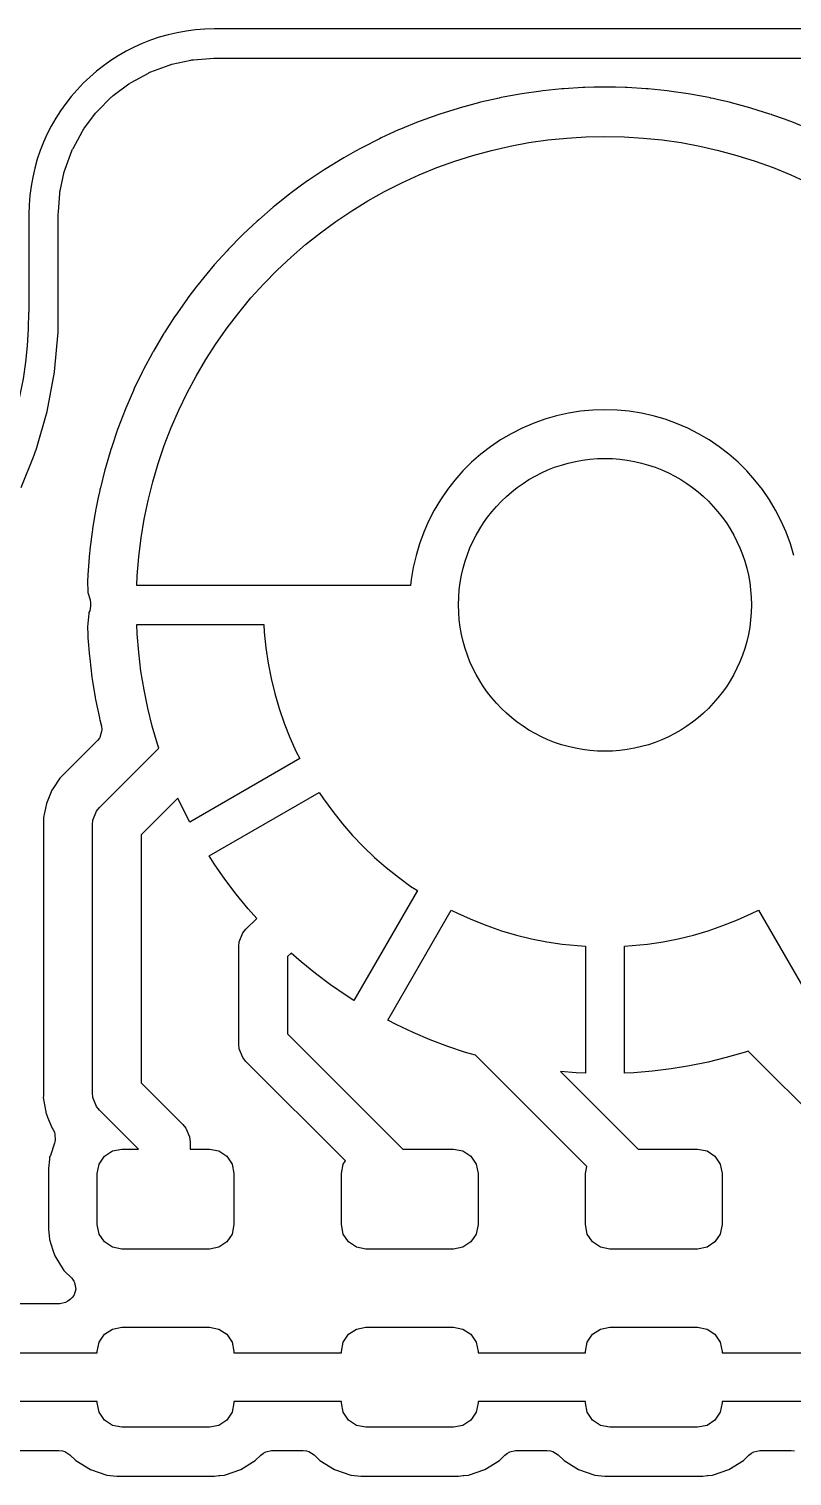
# Model space of a CAD drawing. Header units: millimetres. Extents: x 117.1 to 182.9, y -117.9 to -82.1.
# Drawn here: x 134.1 to 141.92, y -96.93 to -82.1 of the extents above; entities that cross this region are included whole.
import ezdxf

# ---------------------------------------------------------------- set-up
doc = ezdxf.new("R2010")
doc.units = ezdxf.units.MM
for name, color, linetype, lineweight, true_color in [('cut_in', 5, 'CONTINUOUS', 25, 0x0000ff), ('cut_out', 174, 'CONTINUOUS', 25, 0x000080), ('trace_out', 214, 'CONTINUOUS', 25, 0x800080)]:
    doc.layers.add(name, color=color, linetype=linetype, lineweight=lineweight, true_color=true_color)

msp = doc.modelspace()

# ---------------------------------------------------------------- linework, layer by layer
at = {"layer": 'cut_in'}
msp.add_circle((140, -88), 1.5, dxfattribs=at)
at = {"layer": 'cut_out', "linetype": 'CONTINUOUS'}
for p, q in [((164, -82.1), (136, -82.1)), ((134.1, -84), (134.1, -85))]:
    msp.add_line(p, q, dxfattribs=at)
at = {"layer": 'cut_out'}
for centre, radius, start, end in [((136, -84), 1.9, 90, 180), ((130, -85), 4.1, -149.9999989, 0)]:
    msp.add_arc(centre, radius, start, end, dxfattribs=at)
at = {"layer": 'trace_out', "linetype": 'CONTINUOUS'}
for p, q in [((135.562347, -82.462466), (135.759385, -82.419604)), ((135.759385, -82.419604), (135.768072, -82.418037)), ((135.768072, -82.418037), (135.768707, -82.417945)), ((135.768707, -82.417945), (135.776828, -82.416777)), ((135.776828, -82.416777), (135.785598, -82.415833)), ((135.785598, -82.415833), (135.993375, -82.400973)), ((135.993375, -82.400973), (135.997792, -82.400737)), ((135.997792, -82.400737), (135.99853, -82.40071)), ((135.99853, -82.40071), (136.002219, -82.400579)), ((136.002219, -82.400579), (136.006643, -82.4005)), ((136.006643, -82.4005), (163.993357, -82.4005)), ((135.146894, -82.648052), (135.32389, -82.551406)), ((135.32389, -82.551406), (135.331764, -82.547464)), ((135.331764, -82.547464), (135.339828, -82.543781)), ((135.339828, -82.543781), (135.347981, -82.540404)), ((135.347981, -82.540404), (135.536946, -82.469923)), ((135.536946, -82.469923), (135.54532, -82.467137)), ((135.54532, -82.467137), (135.553789, -82.46465)), ((135.553789, -82.46465), (135.562347, -82.462466)), ((134.963179, -82.783219), (135.12462, -82.662367)), ((135.12462, -82.662367), (135.131864, -82.657337)), ((135.131864, -82.657337), (135.139308, -82.652554)), ((135.139308, -82.652554), (135.146894, -82.648052)), ((139.557452, -82.71443), (139.362793, -82.734342)), ((139.578069, -82.712744), (139.557452, -82.71443)), ((139.77341, -82.700781), (139.578069, -82.712744)), ((139.78112, -82.700468), (139.77341, -82.700781)), ((139.781125, -82.700468), (139.78112, -82.700468)), ((139.794002, -82.699943), (139.781125, -82.700468)), ((139.885939, -82.698068), (139.794002, -82.699943)), ((139.885963, -82.698067), (139.885939, -82.698068)), ((139.887189, -82.698043), (139.885963, -82.698067)), ((139.989684, -82.695953), (139.887189, -82.698043)), ((139.989695, -82.695953), (139.989684, -82.695953)), ((140.010305, -82.695953), (139.989695, -82.695953)), ((140.010316, -82.695953), (140.010305, -82.695953)), ((140.108151, -82.697948), (140.010316, -82.695953)), ((140.109426, -82.697974), (140.108151, -82.697948)), ((140.109453, -82.697974), (140.109426, -82.697974)), ((140.205984, -82.699942), (140.109453, -82.697974)), ((140.220147, -82.700519), (140.205984, -82.699942)), ((140.220157, -82.70052), (140.220147, -82.700519)), ((140.225777, -82.700749), (140.220157, -82.70052)), ((140.226625, -82.700784), (140.225777, -82.700749)), ((140.421927, -82.712744), (140.226625, -82.700784)), ((140.436418, -82.713928), (140.421927, -82.712744)), ((140.442523, -82.714428), (140.436418, -82.713928)), ((140.442528, -82.714428), (140.442523, -82.714428)), ((140.442546, -82.71443), (140.442528, -82.714428)), ((140.637205, -82.734342), (140.442546, -82.71443)), ((134.800564, -82.943162), (134.943162, -82.800564)), ((134.943162, -82.800564), (134.949627, -82.794546)), ((134.949627, -82.794546), (134.956301, -82.788763)), ((134.956301, -82.788763), (134.963179, -82.783219)), ((138.704801, -82.856453), (138.515827, -82.907746)), ((138.724738, -82.851474), (138.704801, -82.856453)), ((138.838166, -82.825601), (138.724738, -82.851474)), ((138.915609, -82.807936), (138.838166, -82.825601)), ((138.924861, -82.806022), (138.915609, -82.807936)), ((138.935844, -82.803751), (138.924861, -82.806022)), ((139.128218, -82.76805), (138.935844, -82.803751)), ((139.148596, -82.764697), (139.128218, -82.76805)), ((139.342305, -82.736861), (139.148596, -82.764697)), ((139.362793, -82.734342), (139.342305, -82.736861)), ((140.657693, -82.736861), (140.637205, -82.734342)), ((140.851402, -82.764697), (140.657693, -82.736861)), ((140.87178, -82.76805), (140.851402, -82.764697)), ((141.064138, -82.803748), (140.87178, -82.76805)), ((141.064174, -82.803755), (141.064138, -82.803748)), ((141.064177, -82.803756), (141.064174, -82.803755)), ((141.079148, -82.806851), (141.064177, -82.803756)), ((141.079161, -82.806853), (141.079148, -82.806851)), ((141.082429, -82.80753), (141.079161, -82.806853)), ((141.084391, -82.807936), (141.082429, -82.80753)), ((141.108651, -82.813469), (141.084391, -82.807936)), ((141.161836, -82.8256), (141.108651, -82.813469)), ((141.161836, -82.825601), (141.161836, -82.8256)), ((141.275271, -82.851476), (141.161836, -82.825601)), ((141.295237, -82.856462), (141.275271, -82.851476)), ((141.295267, -82.856471), (141.295237, -82.856462)), ((141.295354, -82.856492), (141.295267, -82.85647)), ((141.295267, -82.85647), (141.295267, -82.856471)), ((141.295364, -82.856498), (141.295354, -82.856492)), ((141.483053, -82.907442), (141.295364, -82.856498)), ((134.662367, -83.12462), (134.783219, -82.963179)), ((134.783219, -82.963179), (134.788763, -82.956301)), ((134.788763, -82.956301), (134.794546, -82.949627)), ((134.794546, -82.949627), (134.800564, -82.943162)), ((138.28993, -82.97907), (138.10582, -83.045567)), ((138.309459, -82.972462), (138.28993, -82.97907)), ((138.496117, -82.913529), (138.309459, -82.972462)), ((138.515827, -82.907746), (138.496117, -82.913529)), ((141.483103, -82.907456), (141.483053, -82.907442)), ((141.484119, -82.907732), (141.483103, -82.907456)), ((141.484128, -82.907734), (141.484119, -82.907732)), ((141.484144, -82.907739), (141.484128, -82.907734)), ((141.485655, -82.908182), (141.484144, -82.907739)), ((141.485696, -82.908194), (141.485655, -82.908182)), ((141.503906, -82.913537), (141.485696, -82.908194)), ((141.690539, -82.972462), (141.503906, -82.913537)), ((141.704855, -82.977306), (141.690539, -82.972462)), ((141.710072, -82.979071), (141.704855, -82.977306)), ((141.838243, -83.025364), (141.710072, -82.979071)), ((134.551663, -83.323423), (134.648057, -83.146885)), ((134.648057, -83.146885), (134.652553, -83.139308)), ((134.652553, -83.139308), (134.657342, -83.131857)), ((134.657342, -83.131857), (134.662367, -83.12462)), ((137.886457, -83.135064), (137.70834, -83.216355)), ((137.905372, -83.126893), (137.886457, -83.135064)), ((138.086603, -83.052953), (137.905372, -83.126893)), ((138.10582, -83.045567), (138.086603, -83.052953)), ((141.894178, -83.045567), (141.838243, -83.025364)), ((141.913395, -83.052953), (141.894178, -83.045567)), ((142.094626, -83.126893), (141.913395, -83.052953)), ((137.515206, -83.313731), (137.497022, -83.323413)), ((137.689808, -83.225273), (137.515206, -83.313731)), ((137.70834, -83.216355), (137.689808, -83.225273)), ((138.837197, -83.344307), (139.028029, -83.300777)), ((139.028029, -83.300777), (139.220477, -83.265062)), ((139.220477, -83.265062), (139.414221, -83.237222)), ((139.414221, -83.237222), (139.608939, -83.217303)), ((139.608939, -83.217303), (139.804307, -83.205338)), ((139.804307, -83.205338), (140, -83.201348)), ((140, -83.201348), (140.195693, -83.205338)), ((140.195693, -83.205338), (140.391061, -83.217303)), ((140.391061, -83.217303), (140.585779, -83.237222)), ((140.585779, -83.237222), (140.779523, -83.265062)), ((140.779523, -83.265062), (140.971971, -83.300777)), ((140.971971, -83.300777), (141.162803, -83.344307)), ((134.469923, -83.536946), (134.540404, -83.347981)), ((134.540404, -83.347981), (134.543788, -83.339815)), ((134.543788, -83.339815), (134.547462, -83.33177)), ((134.547462, -83.33177), (134.551532, -83.323662)), ((134.551532, -83.323662), (134.551663, -83.323423)), ((137.308404, -83.429326), (137.141531, -83.531748)), ((137.326119, -83.418944), (137.308404, -83.429326)), ((137.326134, -83.418935), (137.326119, -83.418944)), ((137.326147, -83.418928), (137.326134, -83.418935)), ((137.445176, -83.352394), (137.326147, -83.418928)), ((137.497022, -83.323413), (137.445176, -83.352394)), ((138.277553, -83.521003), (138.461647, -83.454511)), ((138.461647, -83.454511), (138.648298, -83.39558)), ((138.648298, -83.39558), (138.837197, -83.344307)), ((141.162803, -83.344307), (141.351702, -83.39558)), ((141.351702, -83.39558), (141.538353, -83.454511)), ((141.538353, -83.454511), (141.722447, -83.521003)), ((134.419602, -83.759394), (134.462466, -83.562347)), ((134.462466, -83.562347), (134.464651, -83.553789)), ((134.464651, -83.553789), (134.467137, -83.54532)), ((134.467137, -83.54532), (134.469923, -83.536946)), ((137.124223, -83.542862), (136.961709, -83.651971)), ((137.141531, -83.531748), (137.124223, -83.542862)), ((137.918256, -83.67621), (138.096322, -83.594943)), ((138.096322, -83.594943), (138.277553, -83.521003)), ((141.722447, -83.521003), (141.903678, -83.594943)), ((141.903678, -83.594943), (142.081744, -83.67621)), ((134.418038, -83.76806), (134.419602, -83.759394)), ((136.944801, -83.66383), (136.786934, -83.779427)), ((136.961709, -83.651971), (136.944801, -83.66383)), ((137.743651, -83.764668), (137.918256, -83.67621)), ((134.402288, -83.975), (134.415832, -83.785613)), ((134.415832, -83.785613), (134.416778, -83.776823)), ((134.416778, -83.776823), (134.418038, -83.76806)), ((136.770518, -83.791971), (136.617476, -83.913919)), ((136.786934, -83.779427), (136.770518, -83.791971)), ((137.405979, -83.962559), (137.572797, -83.860171)), ((137.572797, -83.860171), (137.743651, -83.764668)), ((134.4005, -84.006641), (134.400579, -84.002218)), ((134.4005, -84.952405), (134.4005, -84.006641)), ((134.400579, -84.002218), (134.400737, -83.997792)), ((134.400737, -83.997792), (134.400974, -83.993369)), ((134.400974, -83.993369), (134.40183, -83.98141)), ((134.40183, -83.98141), (134.402288, -83.975)), ((136.453649, -84.055198), (136.438308, -84.069038)), ((136.601545, -83.927152), (136.453649, -84.055198)), ((136.617476, -83.913919), (136.601545, -83.927152)), ((137.243473, -84.071662), (137.405979, -83.962559)), ((136.295678, -84.203079), (136.280973, -84.217475)), ((136.438308, -84.069038), (136.295678, -84.203079)), ((136.932471, -84.309279), (137.08555, -84.1873)), ((137.08555, -84.1873), (137.243473, -84.071662)), ((136.280973, -84.217475), (136.143893, -84.357253)), ((136.784493, -84.437396), (136.932471, -84.309279)), ((136.129779, -84.372244), (135.998516, -84.517486)), ((136.143893, -84.357253), (136.129779, -84.372244)), ((136.64186, -84.57144), (136.784493, -84.437396)), ((135.985033, -84.533033), (135.859824, -84.683478)), ((135.998516, -84.517486), (135.985033, -84.533033)), ((136.504811, -84.711187), (136.64186, -84.57144)), ((135.817808, -84.737679), (135.727973, -84.855036)), ((135.846958, -84.699596), (135.817808, -84.737678)), ((135.817808, -84.737678), (135.817808, -84.737679)), ((135.849329, -84.696626), (135.846958, -84.699596)), ((135.859824, -84.683478), (135.849328, -84.696625)), ((135.849328, -84.696625), (135.849329, -84.696626)), ((136.373572, -84.856404), (136.504811, -84.711187)), ((135.715789, -84.871645), (135.603251, -85.031789)), ((135.727973, -84.855036), (135.715789, -84.871645)), ((136.248362, -85.006851), (136.373572, -84.856404)), ((134.4005, -85), (134.4005, -84.952405)), ((134.400529, -85.205874), (134.4005, -85)), ((135.591751, -85.048887), (135.487725, -85.21055)), ((135.591753, -85.048884), (135.591751, -85.048887)), ((135.59177, -85.048858), (135.591753, -85.048884)), ((135.603251, -85.031789), (135.59177, -85.048858)), ((136.129389, -85.162276), (136.248362, -85.006851)), ((134.362427, -85.612207), (134.400528, -85.205883)), ((134.400528, -85.205883), (134.400529, -85.205874)), ((135.47504, -85.231043), (135.375922, -85.399825)), ((135.475057, -85.231015), (135.47504, -85.231043)), ((135.481727, -85.220167), (135.475057, -85.231015)), ((135.481826, -85.220006), (135.481727, -85.220167)), ((135.485837, -85.213486), (135.481826, -85.220006)), ((135.485838, -85.213482), (135.485837, -85.213486)), ((135.48585, -85.213465), (135.485838, -85.213482)), ((135.487702, -85.210586), (135.48585, -85.213465)), ((135.487725, -85.21055), (135.487702, -85.210586)), ((136.01685, -85.322423), (136.129389, -85.162276)), ((135.910934, -85.487024), (136.01685, -85.322423)), ((135.365848, -85.417808), (135.273702, -85.590471)), ((135.373338, -85.404436), (135.365848, -85.417808)), ((135.374089, -85.402951), (135.373338, -85.404436)), ((135.375898, -85.399867), (135.374089, -85.402951)), ((135.375904, -85.399856), (135.375898, -85.399867)), ((135.375905, -85.399854), (135.375904, -85.399856)), ((135.375922, -85.399825), (135.375905, -85.399854)), ((135.811816, -85.655806), (135.910934, -85.487024)), ((134.285538, -86.020395), (134.362087, -85.615824)), ((134.362087, -85.615824), (134.362427, -85.612207)), ((135.264362, -85.608862), (135.179321, -85.785161)), ((135.273702, -85.590471), (135.264362, -85.608862)), ((135.719661, -85.828488), (135.811816, -85.655806)), ((135.170756, -85.803885), (135.092963, -85.983524)), ((135.179321, -85.785161), (135.170756, -85.803885)), ((135.634621, -86.004783), (135.719661, -85.828488)), ((135.092963, -85.983524), (135.08516, -86.002603)), ((134.173138, -86.41054), (134.285538, -86.020395)), ((135.08516, -86.002603), (135.01475, -86.185276)), ((135.556839, -86.184399), (135.634621, -86.004783)), ((139.38421, -86.098488), (139.266381, -86.140725)), ((139.50445, -86.063703), (139.38421, -86.098488)), ((139.62663, -86.036506), (139.50445, -86.063703)), ((139.750272, -86.017003), (139.62663, -86.036506)), ((139.874891, -86.00527), (139.750272, -86.017003)), ((140, -86.001354), (139.874891, -86.00527)), ((140.125109, -86.00527), (140, -86.001354)), ((140.249728, -86.017003), (140.125109, -86.00527)), ((140.37337, -86.036506), (140.249728, -86.017003)), ((140.49555, -86.063703), (140.37337, -86.036506)), ((140.61579, -86.098488), (140.49555, -86.063703)), ((140.733619, -86.140725), (140.61579, -86.098488)), ((135.007759, -86.204576), (134.944847, -86.389992)), ((135.01475, -86.185276), (135.007759, -86.204576)), ((135.486444, -86.367036), (135.556839, -86.184399)), ((139.03979, -86.246863), (138.931914, -86.31035)), ((139.151424, -86.190248), (139.03979, -86.246863)), ((139.266381, -86.140725), (139.151424, -86.190248)), ((140.848576, -86.190248), (140.733619, -86.140725)), ((140.96021, -86.246863), (140.848576, -86.190248)), ((141.068086, -86.31035), (140.96021, -86.246863)), ((134.152226, -86.465291), (134.171545, -86.416067)), ((134.171545, -86.416064), (134.171551, -86.416051)), ((134.171545, -86.416067), (134.171545, -86.416064)), ((134.171551, -86.416051), (134.171553, -86.416042)), ((134.171553, -86.416042), (134.171945, -86.415045)), ((134.171945, -86.415045), (134.171947, -86.415039)), ((134.171947, -86.415039), (134.172254, -86.414256)), ((134.172254, -86.414256), (134.173138, -86.41054)), ((134.938632, -86.409616), (134.883356, -86.597355)), ((134.944847, -86.389992), (134.938632, -86.409616)), ((135.423552, -86.552391), (135.486444, -86.367036)), ((138.82822, -86.380458), (138.729113, -86.456914)), ((138.931914, -86.31035), (138.82822, -86.380458)), ((141.17178, -86.380458), (141.068086, -86.31035)), ((141.270887, -86.456914), (141.17178, -86.380458)), ((134.021123, -86.799337), (134.152226, -86.465291)), ((135.368269, -86.740155), (135.423552, -86.552391)), ((138.634982, -86.539418), (138.546195, -86.627648)), ((138.729113, -86.456914), (138.634982, -86.539418)), ((141.365018, -86.539418), (141.270887, -86.456914)), ((141.453805, -86.627648), (141.365018, -86.539418)), ((134.877936, -86.617256), (134.832135, -86.800007)), ((134.883356, -86.597355), (134.877936, -86.617256)), ((138.4631, -86.721257), (138.386021, -86.819881)), ((138.546195, -86.627648), (138.4631, -86.721257)), ((141.5369, -86.721257), (141.453805, -86.627648)), ((141.613979, -86.819881), (141.5369, -86.721257)), ((134.825749, -86.827218), (134.810685, -86.899749)), ((134.825933, -86.826417), (134.825749, -86.827218)), ((134.827445, -86.819816), (134.825933, -86.826417)), ((134.830349, -86.807132), (134.827445, -86.819816)), ((134.832135, -86.800007), (134.830349, -86.807132)), ((135.320686, -86.930017), (135.368269, -86.740155)), ((138.386021, -86.819881), (138.315261, -86.923131)), ((141.684739, -86.923131), (141.613979, -86.819881)), ((134.785943, -87.018867), (134.7833, -87.033041)), ((134.810685, -86.89975), (134.785943, -87.018867)), ((134.810685, -86.899749), (134.810685, -86.89975)), ((135.280882, -87.121661), (135.320686, -86.930017)), ((138.315261, -86.923131), (138.251097, -87.030605)), ((141.748903, -87.030605), (141.684739, -86.923131)), ((134.772879, -87.095236), (134.752069, -87.220987)), ((134.782162, -87.039144), (134.772879, -87.095236)), ((134.7833, -87.033041), (134.782162, -87.039144)), ((135.248924, -87.314768), (135.280882, -87.121661)), ((138.19378, -87.141881), (138.143534, -87.256523)), ((138.251097, -87.030605), (138.19378, -87.141881)), ((141.80622, -87.141881), (141.748903, -87.030605)), ((141.856466, -87.256523), (141.80622, -87.141881)), ((134.747264, -87.252578), (134.725001, -87.432327)), ((134.750201, -87.232271), (134.747264, -87.252578)), ((134.750622, -87.229726), (134.750201, -87.232271)), ((134.752069, -87.220987), (134.750622, -87.229726)), ((135.224865, -87.509018), (135.248924, -87.314768)), ((138.143534, -87.256523), (138.100556, -87.374084)), ((141.899444, -87.374084), (141.856466, -87.256523)), ((134.721084, -87.46735), (134.706234, -87.647049)), ((134.723193, -87.446921), (134.721084, -87.46735)), ((134.725001, -87.432327), (134.723193, -87.446921)), ((138.100556, -87.374084), (138.065014, -87.494103)), ((141.934986, -87.494103), (141.899444, -87.374084)), ((135.208744, -87.704087), (135.224865, -87.509018)), ((138.037048, -87.616109), (138.016767, -87.739625)), ((138.065014, -87.494103), (138.037048, -87.616109)), ((134.703793, -87.680494), (134.699219, -87.778201)), ((134.704958, -87.662484), (134.703793, -87.680494)), ((134.706234, -87.647049), (134.704958, -87.662484)), ((135.204168, -87.801848), (135.208744, -87.704087)), ((138.016767, -87.739625), (138.010025, -87.801848)), ((134.699219, -87.778201), (134.699245, -87.779381)), ((134.699245, -87.779381), (134.699347, -87.780844)), ((134.699347, -87.780844), (134.702296, -87.842205)), ((134.702296, -87.842205), (134.702296, -87.842208)), ((134.702296, -87.842208), (134.70367, -87.87081)), ((134.70367, -87.87081), (134.703727, -87.873199)), ((134.703727, -87.873199), (134.703812, -87.87379)), ((134.703812, -87.87379), (134.725915, -87.949061)), ((138.010025, -87.801848), (135.204168, -87.801848)), ((134.722002, -88.059825), (134.714946, -88.077391)), ((134.730938, -88.013605), (134.722002, -88.059825)), ((134.725915, -87.949061), (134.730938, -87.983997)), ((134.730938, -87.983997), (134.730938, -88.013605)), ((134.712483, -88.088023), (134.69921, -88.225298)), ((134.712673, -88.08408), (134.712483, -88.088023)), ((134.713228, -88.081209), (134.712673, -88.08408)), ((134.714946, -88.077391), (134.713228, -88.081209)), ((135.208625, -88.297802), (135.204168, -88.201848)), ((135.204168, -88.201848), (136.505719, -88.201848)), ((136.505719, -88.201848), (136.510718, -88.281272)), ((134.69921, -88.225298), (134.69921, -88.225299)), ((134.69921, -88.225299), (134.70282, -88.303007)), ((134.70282, -88.303007), (134.703666, -88.321222)), ((134.703666, -88.321222), (134.703919, -88.325154)), ((134.703919, -88.325154), (134.704814, -88.339093)), ((134.704814, -88.339093), (134.72049, -88.530524)), ((135.224305, -88.489273), (135.208625, -88.297802)), ((136.510718, -88.281272), (136.527029, -88.439593)), ((135.247634, -88.679964), (135.224305, -88.489273)), ((136.527029, -88.439593), (136.550519, -88.59701)), ((134.72049, -88.530524), (134.722545, -88.550663)), ((134.722545, -88.550663), (134.745873, -88.741347)), ((136.550519, -88.59701), (136.581141, -88.753196)), ((134.745873, -88.741347), (134.748732, -88.761379)), ((134.748732, -88.761379), (134.779661, -88.950927)), ((135.278573, -88.869569), (135.247634, -88.679964)), ((136.581141, -88.753196), (136.618831, -88.907828)), ((134.779661, -88.950927), (134.783332, -88.970903)), ((135.317075, -89.057783), (135.278573, -88.869569)), ((136.618831, -88.907828), (136.663511, -89.060588)), ((134.783332, -88.970903), (134.821823, -89.15906)), ((135.363076, -89.244307), (135.317075, -89.057783)), ((136.663511, -89.060588), (136.715088, -89.211158)), ((134.821823, -89.15906), (134.821824, -89.159063)), ((134.821824, -89.159063), (134.823327, -89.165728)), ((134.823327, -89.165728), (134.826277, -89.178812)), ((134.826277, -89.178812), (134.826285, -89.178845)), ((134.826285, -89.178845), (134.842248, -89.243577)), ((134.842248, -89.243577), (134.842311, -89.243834)), ((134.842311, -89.243834), (134.84229, -89.244259)), ((134.84229, -89.244259), (134.845694, -89.278525)), ((135.416503, -89.428841), (135.363076, -89.244307)), ((136.715088, -89.211158), (136.773457, -89.359229)), ((134.803723, -89.388125), (134.417054, -89.774795)), ((134.821269, -89.366043), (134.803723, -89.388125)), ((134.826187, -89.358154), (134.821269, -89.366043)), ((134.844841, -89.297985), (134.826187, -89.358154)), ((134.845694, -89.278525), (134.844841, -89.297985)), ((136.773457, -89.359229), (136.838496, -89.504493)), ((134.823223, -90.076442), (135.430086, -89.469579)), ((135.430086, -89.469579), (135.416503, -89.428841)), ((136.838496, -89.504493), (136.873864, -89.575783)), ((136.873864, -89.575783), (135.746688, -90.226559)), ((134.417049, -89.774801), (134.350906, -89.873788)), ((134.417054, -89.774795), (134.417049, -89.774801)), ((134.334913, -89.897726), (134.278347, -90.034291)), ((134.350841, -89.873889), (134.334913, -89.897726)), ((134.350906, -89.873788), (134.350841, -89.873889)), ((135.626458, -89.980313), (135.25, -90.356772)), ((135.702587, -90.141224), (135.626458, -89.980313)), ((135.946688, -90.572969), (137.073864, -89.922194)), ((137.073864, -89.922194), (137.117904, -89.988479)), ((137.117904, -89.988479), (137.211187, -90.117437)), ((134.278338, -90.034317), (134.2495, -90.179295)), ((134.278341, -90.034306), (134.278338, -90.034317)), ((134.278347, -90.034291), (134.278341, -90.034306)), ((134.754804, -90.204446), (134.792133, -90.114326)), ((134.792133, -90.114326), (134.792137, -90.114321)), ((134.792137, -90.114321), (134.823223, -90.076442)), ((137.211187, -90.117437), (137.310236, -90.242022)), ((134.2495, -90.179295), (134.2495, -93.029551)), ((134.75, -90.253219), (134.754804, -90.204446)), ((134.75, -93), (134.75, -90.253219)), ((135.746688, -90.226559), (135.702587, -90.141224)), ((137.310236, -90.242022), (137.414846, -90.361975)), ((135.25, -90.356772), (135.25, -92.896446)), ((137.414846, -90.361975), (137.5248, -90.477049)), ((135.998554, -90.65382), (135.946688, -90.572969)), ((137.5248, -90.477049), (137.639872, -90.587006)), ((136.107866, -90.8118), (135.998554, -90.65382)), ((137.639872, -90.587006), (137.759823, -90.691618)), ((137.759823, -90.691618), (137.884405, -90.790669)), ((136.223411, -90.965281), (136.107866, -90.8118)), ((137.884405, -90.790669), (138.013362, -90.883955)), ((136.345005, -91.114015), (136.223411, -90.965281)), ((138.079654, -90.927984), (137.428879, -92.05516)), ((138.013362, -90.883955), (138.079654, -90.927984)), ((136.433084, -91.213361), (136.345005, -91.114015)), ((137.775289, -92.25516), (138.426065, -91.127984)), ((138.426065, -91.127984), (138.497347, -91.163367)), ((138.497347, -91.163367), (138.642613, -91.228404)), ((141.357389, -91.228409), (141.502655, -91.163372)), ((141.502655, -91.163372), (141.573935, -91.127984)), ((141.573935, -91.127984), (142.224711, -92.25516)), ((136.292137, -91.361102), (136.323223, -91.323223)), ((136.323223, -91.323223), (136.433084, -91.213361)), ((138.642613, -91.228404), (138.790685, -91.28677)), ((138.790685, -91.28677), (138.941256, -91.338345)), ((141.058745, -91.33835), (141.209317, -91.286775)), ((141.209317, -91.286775), (141.357389, -91.228409)), ((136.25, -91.5), (136.254804, -91.451227)), ((136.254804, -91.451227), (136.292133, -91.361107)), ((136.292133, -91.361107), (136.292137, -91.361102)), ((138.941256, -91.338345), (139.094017, -91.383023)), ((139.094017, -91.383023), (139.24865, -91.42071)), ((139.24865, -91.42071), (139.404837, -91.451329)), ((139.404837, -91.451329), (139.562254, -91.474818)), ((140.437747, -91.474823), (140.595164, -91.451335)), ((140.595164, -91.451335), (140.751351, -91.420715)), ((140.751351, -91.420715), (140.905985, -91.383028)), ((140.905985, -91.383028), (141.058745, -91.33835)), ((136.25, -92.5), (136.25, -91.5)), ((136.786524, -91.567029), (136.75, -91.603554)), ((136.75, -91.603554), (136.75, -92.396446)), ((136.88783, -91.656849), (136.786524, -91.567029)), ((139.562254, -91.474818), (139.720576, -91.491126)), ((139.720576, -91.491126), (139.8, -91.496129)), ((139.8, -91.496129), (139.8, -92.79768)), ((140.2, -91.496129), (140.279424, -91.491131)), ((140.2, -92.79768), (140.2, -91.496129)), ((140.279424, -91.491131), (140.437747, -91.474823)), ((137.036563, -91.778445), (136.88783, -91.656849)), ((137.190041, -91.893992), (137.036563, -91.778445)), ((137.34802, -92.003306), (137.190041, -91.893992)), ((137.428879, -92.05516), (137.34802, -92.003306)), ((137.860622, -92.299265), (137.775289, -92.25516)), ((138.034281, -92.381422), (137.860622, -92.299265)), ((136.254804, -92.548773), (136.25, -92.5)), ((136.75, -92.396446), (137.928553, -93.575)), ((138.211087, -92.456565), (138.034281, -92.381422)), ((138.390759, -92.524574), (138.211087, -92.456565)), ((136.292133, -92.638893), (136.254804, -92.548773)), ((136.292137, -92.638897), (136.292133, -92.638893)), ((136.323223, -92.676777), (136.292137, -92.638897)), ((138.573008, -92.585339), (138.390759, -92.524574)), ((138.673329, -92.614383), (138.573008, -92.585339)), ((139.813927, -93.754981), (138.673329, -92.614383)), ((141.242457, -92.638759), (141.055933, -92.684757)), ((141.426991, -92.585334), (141.242457, -92.638759)), ((141.467722, -92.571753), (141.426991, -92.585334)), ((142.484081, -93.588112), (141.467722, -92.571753)), ((137.341759, -93.695312), (136.323223, -92.676777)), ((139.704047, -92.793204), (139.546345, -92.780291)), ((139.546345, -92.780291), (140.341054, -93.575)), ((139.8, -92.79768), (139.704047, -92.793204)), ((140.295953, -92.793198), (140.2, -92.79768)), ((140.487424, -92.77752), (140.295953, -92.793198)), ((140.678114, -92.754194), (140.487424, -92.77752)), ((140.867718, -92.723256), (140.678114, -92.754194)), ((141.055933, -92.684757), (140.867718, -92.723256)), ((135.25, -92.896446), (135.676777, -93.323223)), ((134.2495, -93.029551), (134.244237, -93.047471)), ((134.244237, -93.047471), (134.277695, -93.215667)), ((134.754804, -93.048773), (134.75, -93)), ((134.792133, -93.138893), (134.754804, -93.048773)), ((134.277695, -93.215667), (134.27834, -93.218907)), ((134.27834, -93.218907), (134.278343, -93.218917)), ((134.278343, -93.218917), (134.290633, -93.248587)), ((134.290633, -93.248587), (134.334913, -93.35549)), ((134.792137, -93.138897), (134.792133, -93.138893)), ((134.823223, -93.176777), (134.792137, -93.138897)), ((135.221446, -93.575), (134.823223, -93.176777)), ((134.334913, -93.35549), (134.334917, -93.355497)), ((134.334917, -93.355497), (134.337804, -93.359818)), ((134.337804, -93.359818), (134.337805, -93.359818)), ((134.337805, -93.359818), (134.345305, -93.371043)), ((134.345305, -93.371043), (134.360536, -93.402881)), ((135.676777, -93.323223), (135.707868, -93.361108)), ((135.707868, -93.361108), (135.745197, -93.451228)), ((134.361977, -93.515349), (134.3203, -93.641122)), ((134.360536, -93.402881), (134.366376, -93.421533)), ((134.365569, -93.502092), (134.361977, -93.515349)), ((134.369339, -93.484331), (134.365569, -93.502092)), ((134.366376, -93.421533), (134.369339, -93.484331)), ((135.745197, -93.451228), (135.745197, -93.451237)), ((135.745197, -93.451237), (135.75, -93.5)), ((135.75, -93.5), (135.75, -93.575)), ((134.309359, -93.678476), (134.2995, -93.774973)), ((134.310365, -93.66863), (134.309359, -93.678476)), ((134.311852, -93.654068), (134.310365, -93.66863)), ((134.3203, -93.641122), (134.311852, -93.654068)), ((134.81903, -93.729329), (134.873223, -93.648223)), ((134.873223, -93.648223), (134.954329, -93.59403)), ((134.954329, -93.59403), (135.05, -93.575)), ((135.05, -93.575), (135.221446, -93.575)), ((135.75, -93.575), (135.95, -93.575)), ((135.95, -93.575), (136.045671, -93.59403)), ((136.045671, -93.59403), (136.126777, -93.648223)), ((136.126777, -93.648223), (136.18097, -93.729329)), ((137.31903, -93.729329), (137.341759, -93.695312)), ((137.928553, -93.575), (138.45, -93.575)), ((138.45, -93.575), (138.545671, -93.59403)), ((138.545671, -93.59403), (138.626777, -93.648223)), ((138.626777, -93.648223), (138.68097, -93.729329)), ((140.341054, -93.575), (140.95, -93.575)), ((140.95, -93.575), (141.045671, -93.59403)), ((141.045671, -93.59403), (141.126777, -93.648223)), ((141.126777, -93.648223), (141.18097, -93.729329)), ((134.2995, -93.774973), (134.2995, -94.399998)), ((134.8, -93.825), (134.81903, -93.729329)), ((134.8, -94.35), (134.8, -93.825)), ((136.18097, -93.729329), (136.2, -93.825)), ((136.2, -93.825), (136.2, -94.35)), ((137.3, -93.825), (137.31903, -93.729329)), ((137.3, -94.35), (137.3, -93.825)), ((138.68097, -93.729329), (138.7, -93.825)), ((138.7, -93.825), (138.7, -94.35)), ((139.8, -93.825), (139.813927, -93.754981)), ((139.8, -94.35), (139.8, -93.825)), ((141.18097, -93.729329), (141.2, -93.825)), ((141.2, -93.825), (141.2, -94.35)), ((134.2995, -94.399998), (134.299503, -94.400045)), ((134.299503, -94.400045), (134.305563, -94.45936)), ((134.81903, -94.445671), (134.8, -94.35)), ((136.2, -94.35), (136.18097, -94.445671)), ((137.31903, -94.445671), (137.3, -94.35)), ((138.7, -94.35), (138.68097, -94.445671)), ((139.81903, -94.445671), (139.8, -94.35)), ((141.2, -94.35), (141.18097, -94.445671)), ((134.305563, -94.45936), (134.31, -94.502796)), ((134.31, -94.502796), (134.310001, -94.502799)), ((134.310001, -94.502799), (134.346167, -94.61194)), ((134.873223, -94.526777), (134.81903, -94.445671)), ((134.954329, -94.58097), (134.873223, -94.526777)), ((135.05, -94.6), (134.954329, -94.58097)), ((136.045671, -94.58097), (135.95, -94.6)), ((136.126777, -94.526777), (136.045671, -94.58097)), ((136.18097, -94.445671), (136.126777, -94.526777)), ((137.373223, -94.526777), (137.31903, -94.445671)), ((137.454329, -94.58097), (137.373223, -94.526777)), ((137.55, -94.6), (137.454329, -94.58097)), ((138.545671, -94.58097), (138.45, -94.6)), ((138.626777, -94.526777), (138.545671, -94.58097)), ((138.68097, -94.445671), (138.626777, -94.526777)), ((139.873223, -94.526777), (139.81903, -94.445671)), ((139.954329, -94.58097), (139.873223, -94.526777)), ((140.05, -94.6), (139.954329, -94.58097)), ((141.045671, -94.58097), (140.95, -94.6)), ((141.126777, -94.526777), (141.045671, -94.58097)), ((141.18097, -94.445671), (141.126777, -94.526777)), ((134.346167, -94.61194), (134.365186, -94.669334)), ((134.365186, -94.669334), (134.451834, -94.809814)), ((135.95, -94.6), (135.05, -94.6)), ((138.45, -94.6), (137.55, -94.6)), ((140.95, -94.6), (140.05, -94.6)), ((134.451834, -94.809814), (134.457289, -94.818657)), ((134.457289, -94.818657), (134.457293, -94.818661)), ((134.457293, -94.818661), (134.538343, -94.899711)), ((134.538343, -94.899711), (134.559495, -94.927967)), ((134.559495, -94.927967), (134.566987, -94.941688)), ((134.58171, -95.011754), (134.562342, -95.069956)), ((134.566987, -94.941688), (134.581839, -95.009948)), ((134.581839, -95.009948), (134.58171, -95.011754)), ((134.414789, -95.162), (132.79256, -95.162)), ((134.474219, -95.14683), (134.414789, -95.162)), ((134.497307, -95.134222), (134.474219, -95.14683)), ((134.525558, -95.113073), (134.497307, -95.134222)), ((134.541525, -95.097106), (134.525558, -95.113073)), ((134.558161, -95.076463), (134.541525, -95.097106)), ((134.561009, -95.072032), (134.558161, -95.076463)), ((134.562342, -95.069956), (134.561009, -95.072032)), ((134.81903, -95.554329), (134.873223, -95.473223)), ((134.873223, -95.473223), (134.954329, -95.41903)), ((134.954329, -95.41903), (135.05, -95.4)), ((135.05, -95.4), (135.95, -95.4)), ((135.95, -95.4), (136.045671, -95.41903)), ((136.045671, -95.41903), (136.126777, -95.473223)), ((136.126777, -95.473223), (136.18097, -95.554329)), ((137.31903, -95.554329), (137.373223, -95.473223)), ((137.373223, -95.473223), (137.454329, -95.41903)), ((137.454329, -95.41903), (137.55, -95.4)), ((137.55, -95.4), (138.45, -95.4)), ((138.45, -95.4), (138.545671, -95.41903)), ((138.545671, -95.41903), (138.626777, -95.473223)), ((138.626777, -95.473223), (138.68097, -95.554329)), ((139.81903, -95.554329), (139.873223, -95.473223)), ((139.873223, -95.473223), (139.954329, -95.41903)), ((139.954329, -95.41903), (140.05, -95.4)), ((140.05, -95.4), (140.95, -95.4)), ((140.95, -95.4), (141.045671, -95.41903)), ((141.045671, -95.41903), (141.126777, -95.473223)), ((141.126777, -95.473223), (141.18097, -95.554329)), ((134.8, -95.65), (134.81903, -95.554329)), ((136.18097, -95.554329), (136.2, -95.65)), ((137.3, -95.65), (137.31903, -95.554329)), ((138.68097, -95.554329), (138.7, -95.65)), ((139.8, -95.65), (139.81903, -95.554329)), ((141.18097, -95.554329), (141.2, -95.65)), ((132.516053, -95.6625), (134.8, -95.6625)), ((134.8, -95.6625), (134.8, -95.65)), ((136.2, -95.65), (136.2, -95.6625)), ((136.2, -95.6625), (137.3, -95.6625)), ((137.3, -95.6625), (137.3, -95.65)), ((138.7, -95.65), (138.7, -95.6625)), ((138.7, -95.6625), (139.8, -95.6625)), ((139.8, -95.6625), (139.8, -95.65)), ((141.2, -95.65), (141.2, -95.6625)), ((141.2, -95.6625), (142.3, -95.6625)), ((134.8, -96.1625), (132.4125, -96.1625)), ((134.8, -96.175), (134.8, -96.1625)), ((134.81903, -96.270671), (134.8, -96.175)), ((136.2, -96.175), (136.18097, -96.270671)), ((137.3, -96.1625), (136.2, -96.1625)), ((136.2, -96.1625), (136.2, -96.175)), ((137.3, -96.175), (137.3, -96.1625)), ((137.31903, -96.270671), (137.3, -96.175)), ((138.7, -96.175), (138.68097, -96.270671)), ((139.8, -96.1625), (138.7, -96.1625)), ((138.7, -96.1625), (138.7, -96.175)), ((139.8, -96.175), (139.8, -96.1625)), ((139.81903, -96.270671), (139.8, -96.175)), ((141.2, -96.175), (141.18097, -96.270671)), ((142.3, -96.1625), (141.2, -96.1625)), ((141.2, -96.1625), (141.2, -96.175)), ((134.873223, -96.351777), (134.81903, -96.270671)), ((134.954329, -96.40597), (134.873223, -96.351777)), ((136.126777, -96.351777), (136.045671, -96.40597)), ((136.18097, -96.270671), (136.126777, -96.351777)), ((137.373223, -96.351777), (137.31903, -96.270671)), ((137.454329, -96.40597), (137.373223, -96.351777)), ((138.626777, -96.351777), (138.545671, -96.40597)), ((138.68097, -96.270671), (138.626777, -96.351777)), ((139.873223, -96.351777), (139.81903, -96.270671)), ((139.954329, -96.40597), (139.873223, -96.351777)), ((141.126777, -96.351777), (141.045671, -96.40597)), ((141.18097, -96.270671), (141.126777, -96.351777)), ((135.05, -96.425), (134.954329, -96.40597)), ((135.95, -96.425), (135.05, -96.425)), ((136.045671, -96.40597), (135.95, -96.425)), ((137.55, -96.425), (137.454329, -96.40597)), ((138.45, -96.425), (137.55, -96.425)), ((138.545671, -96.40597), (138.45, -96.425)), ((140.05, -96.425), (139.954329, -96.40597)), ((140.95, -96.425), (140.05, -96.425)), ((141.045671, -96.40597), (140.95, -96.425)), ((132.486418, -96.663), (134.40744, -96.663)), ((134.40744, -96.663), (134.442372, -96.668021)), ((134.442372, -96.668021), (134.467616, -96.675434)), ((134.467616, -96.675434), (134.520362, -96.70673)), ((134.520362, -96.70673), (134.581344, -96.767712)), ((134.581344, -96.767712), (134.730666, -96.859814)), ((136.269334, -96.859814), (136.418656, -96.767712)), ((136.418656, -96.767712), (136.474447, -96.71192)), ((136.474447, -96.71192), (136.502694, -96.690775)), ((136.502694, -96.690775), (136.525786, -96.678167)), ((136.525786, -96.678167), (136.585211, -96.663)), ((136.585211, -96.663), (136.90744, -96.663)), ((136.90744, -96.663), (136.942372, -96.668021)), ((136.942372, -96.668021), (136.967616, -96.675434)), ((136.967616, -96.675434), (137.020362, -96.70673)), ((137.020362, -96.70673), (137.081344, -96.767712)), ((137.081344, -96.767712), (137.230666, -96.859814)), ((138.769334, -96.859814), (138.918656, -96.767712)), ((138.918656, -96.767712), (138.974447, -96.71192)), ((138.974447, -96.71192), (139.002694, -96.690775)), ((139.002694, -96.690775), (139.025786, -96.678167)), ((139.025786, -96.678167), (139.085211, -96.663)), ((139.085211, -96.663), (139.40744, -96.663)), ((139.40744, -96.663), (139.442372, -96.668021)), ((139.442372, -96.668021), (139.467616, -96.675434)), ((139.467616, -96.675434), (139.520362, -96.70673)), ((139.520362, -96.70673), (139.581344, -96.767712)), ((139.581344, -96.767712), (139.730666, -96.859814)), ((141.269334, -96.859814), (141.418656, -96.767712)), ((141.418656, -96.767712), (141.474447, -96.71192)), ((141.474447, -96.71192), (141.502694, -96.690775)), ((141.502694, -96.690775), (141.525786, -96.678167)), ((141.525786, -96.678167), (141.585211, -96.663)), ((141.585211, -96.663), (141.90744, -96.663)), ((141.90744, -96.663), (141.942372, -96.668021)), ((134.730666, -96.859814), (134.897203, -96.914999)), ((134.897203, -96.914999), (134.999991, -96.9255)), ((134.999991, -96.9255), (136.000008, -96.925499)), ((136.000008, -96.925499), (136.000016, -96.925498)), ((136.000016, -96.925498), (136.000019, -96.925498)), ((136.000019, -96.925498), (136.000027, -96.925497)), ((136.000027, -96.925497), (136.000317, -96.925479)), ((136.000317, -96.925479), (136.001333, -96.925363)), ((136.001333, -96.925363), (136.046459, -96.920753)), ((136.046459, -96.920753), (136.056303, -96.919748)), ((136.056303, -96.919747), (136.102797, -96.914999)), ((136.056303, -96.919748), (136.056303, -96.919747)), ((136.102797, -96.914999), (136.269334, -96.859814)), ((137.230666, -96.859814), (137.397203, -96.914999)), ((137.397203, -96.914999), (137.499991, -96.9255)), ((137.499991, -96.9255), (138.500008, -96.925499)), ((138.500008, -96.925499), (138.500016, -96.925498)), ((138.500016, -96.925498), (138.500019, -96.925498)), ((138.500019, -96.925498), (138.500027, -96.925497)), ((138.500027, -96.925497), (138.500317, -96.925479)), ((138.500317, -96.925479), (138.501333, -96.925363)), ((138.501333, -96.925363), (138.546459, -96.920753)), ((138.546459, -96.920753), (138.556303, -96.919748)), ((138.556303, -96.919747), (138.602797, -96.914999)), ((138.556303, -96.919748), (138.556303, -96.919747)), ((138.602797, -96.914999), (138.769334, -96.859814)), ((139.730666, -96.859814), (139.897203, -96.914999)), ((139.897203, -96.914999), (139.999991, -96.9255)), ((139.999991, -96.9255), (141.000008, -96.925499)), ((141.000008, -96.925499), (141.000016, -96.925498)), ((141.000016, -96.925498), (141.000019, -96.925498)), ((141.000019, -96.925498), (141.000027, -96.925497)), ((141.000027, -96.925497), (141.000317, -96.925479)), ((141.000317, -96.925479), (141.001333, -96.925363)), ((141.001333, -96.925363), (141.046459, -96.920753)), ((141.046459, -96.920753), (141.056303, -96.919748)), ((141.056303, -96.919747), (141.102797, -96.914999)), ((141.056303, -96.919748), (141.056303, -96.919747)), ((141.102797, -96.914999), (141.269334, -96.859814))]:
    msp.add_line(p, q, dxfattribs=at)

doc.saveas('drawing.dxf')
